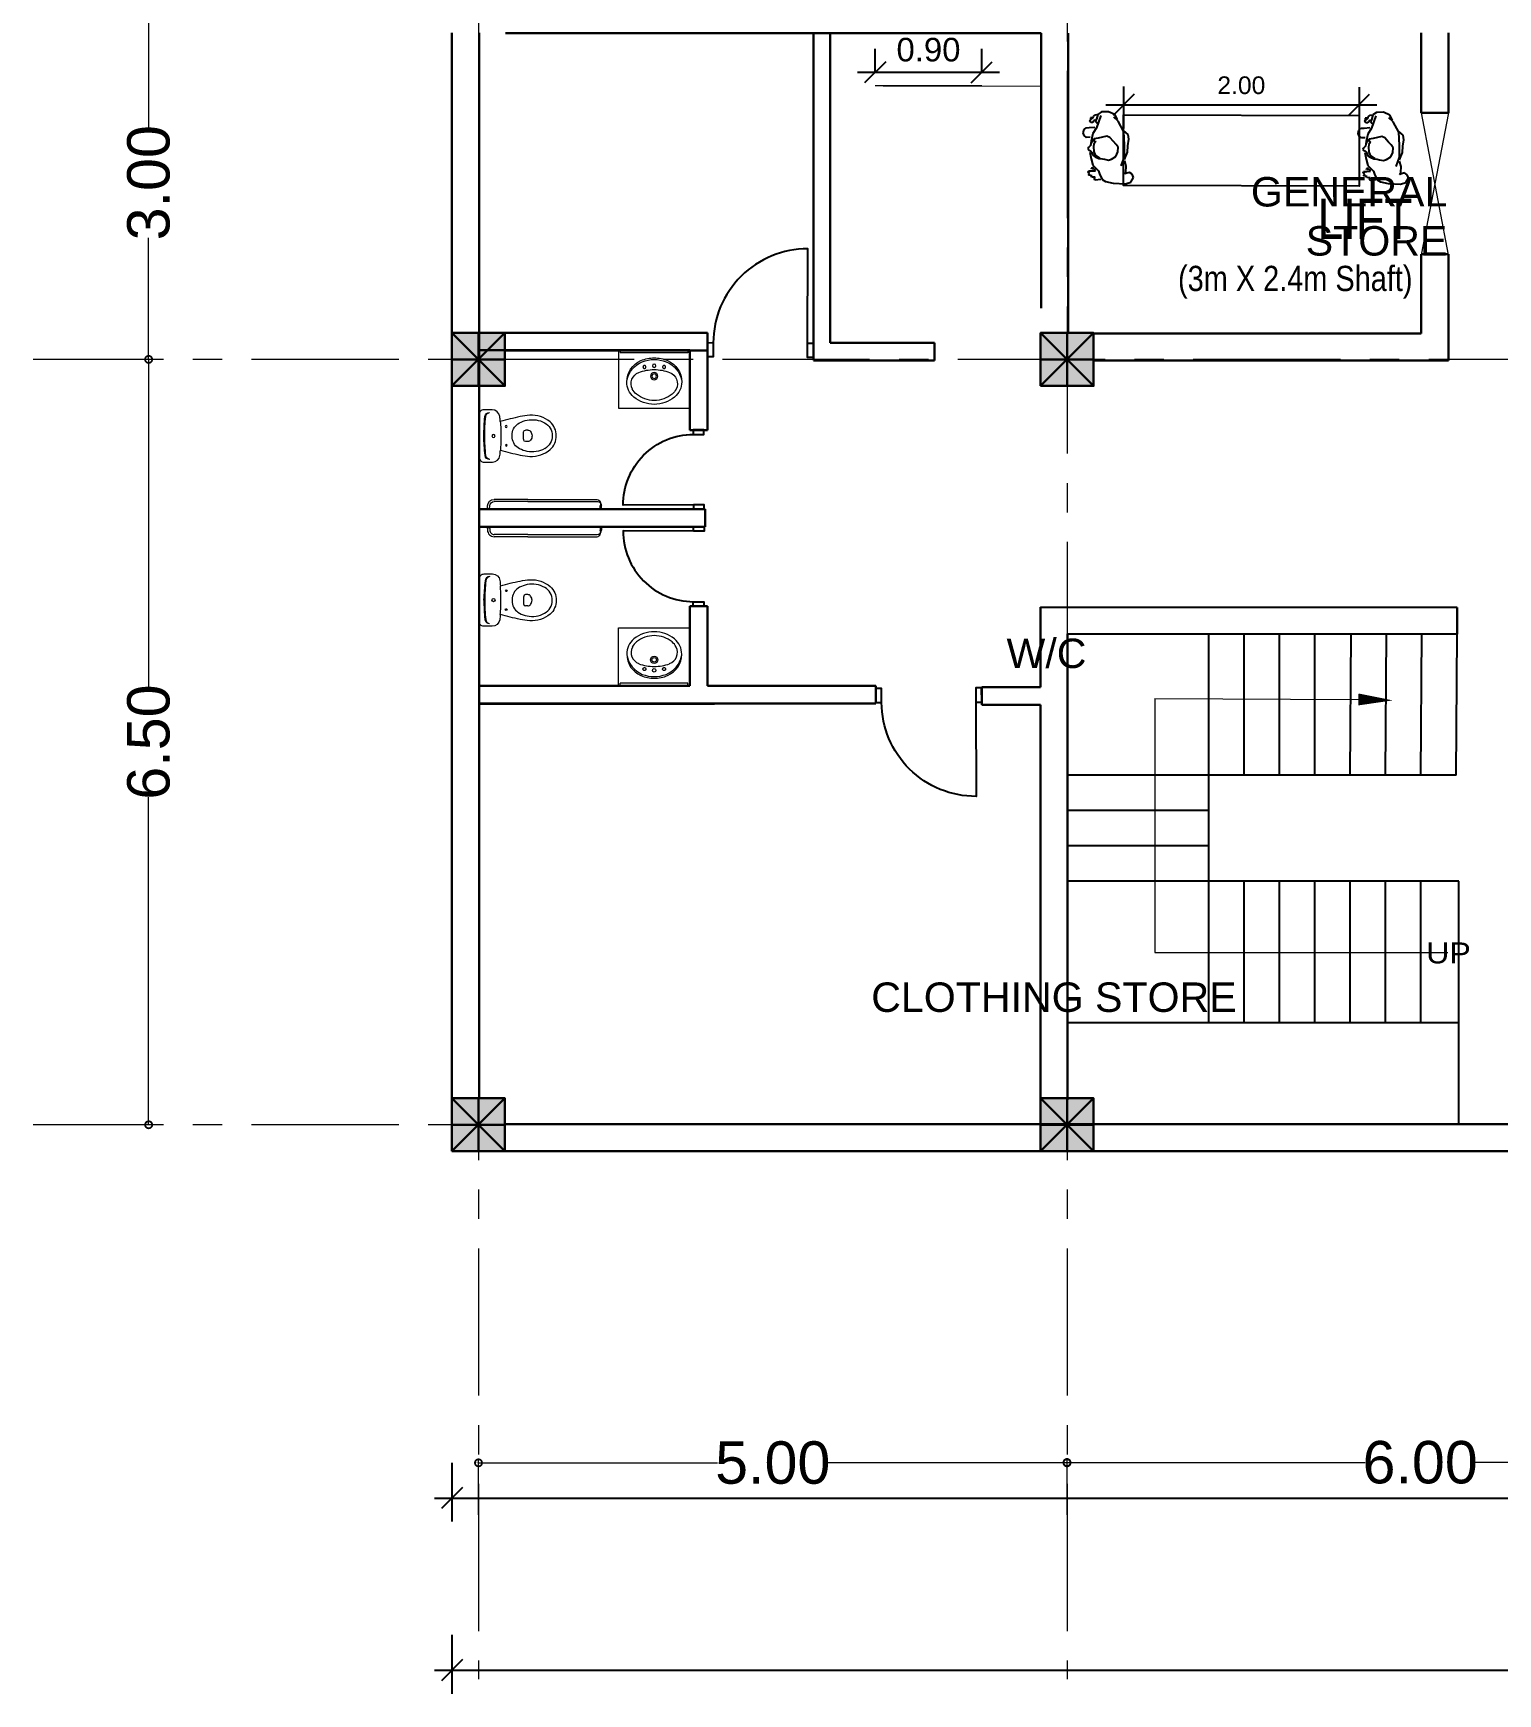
# Model space of a CAD drawing. Header units: metres. Extents: x 319894 to 3389272, y 120 to 6136017.
# Drawn here: x 321531.58 to 321544.02, y 3068002.62 to 3068016.72 of the extents above; entities that cross this region are included whole.
import ezdxf

# ---------------------------------------------------------------- set-up
doc = ezdxf.new("R2010")
doc.units = ezdxf.units.M
doc.header["$MEASUREMENT"] = 0
for name, pattern in [('CENTER', [2, 1.25, -0.25, 0.25, -0.25]), ('HIDDEN', [0.375, 0.25, -0.125]), ('RAYITAS', [0.375, 0.25, -0.125])]:
    doc.linetypes.add(name, pattern=pattern)
doc.layers.get('Defpoints').update_dxf_attribs({"color": 254})
for name, color, linetype in [('A-TEXT', 7, 'Continuous'), ('door_cad-block.com', 7, 'Continuous'), ('S-DIM', 7, 'Continuous'), ('steps', 23, 'Continuous'), ('TEXT', 255, 'Continuous')]:
    doc.layers.add(name, color=color, linetype=linetype)
for name, color, linetype, lineweight in [('a_MUEBLE ART', 4, 'Continuous', 5), ('centerline', 255, 'HIDDEN', 5), ('column', 50, 'Continuous', 30), ('Fixtures', 31, 'Continuous', 20), ('FURNITURE P 1 200', 255, 'Continuous', 13), ('hatch', 252, 'Continuous', 15), ('Stairs', 31, 'Continuous', 20), ('wall', 4, 'Continuous', 30)]:
    doc.layers.add(name, color=color, linetype=linetype, lineweight=lineweight)
doc.styles.add('Estilo_Generado_3', font='arial.ttf', dxfattribs={"width": 1.1})
doc.styles.get("Standard").update_dxf_attribs({"font": 'arial.ttf'})
doc.styles.add('TEXTS', font='swissl.ttf')
doc.dimstyles.new('DIMTEXT', dxfattribs={"dimscale": 0.4, "dimtxt": 0.9, "dimasz": 0.3, "dimexe": 0.05, "dimexo": 0.05, "dimgap": 0.05, "dimtad": 0, "dimzin": 1, "dimdsep": 46, "dimtxsty": 'TEXTS', "dimblk": 'DOTSMALL', "dimcen": 0.1, "dimclrd": 256, "dimclre": 6, "dimclrt": 3, "dimadec": 0, "dimazin": 0, "dimtfac": 0.15, "dimtix": 1, "dimtofl": 0, "dimtmove": 1, "dimatfit": 3, "dimldrblk": 'OPEN', "dimfxl": 1, "dimtolj": 1, "dimtzin": 0, "dimarcsym": 0})
doc.dimstyles.get("Standard").update_dxf_attribs({"dimtxt": 0.2, "dimasz": 0.18, "dimexe": 0.2, "dimexo": 0.2, "dimgap": 0.09, "dimtad": 1, "dimzin": 0, "dimdsep": 46, "dimtxsty": 'Standard', "dimblk": 'OBLIQUE', "dimcen": 0.09, "dimdle": 0.15, "dimclrt": 7, "dimadec": 0, "dimazin": 0, "dimtfac": 1, "dimtofl": 0, "dimtmove": 0, "dimatfit": 3, "dimfxl": 0.3, "dimfxlon": 1, "dimtfillclr": 2, "dimtolj": 1, "dimtzin": 0, "dimarcsym": 0})

# ---------------------------------------------------------------- blocks, each defined once
blk = doc.blocks.new('_DotSmall')
at = {"color": 0, "linetype": 'ByBlock', "const_width": 0.5}
blk.add_lwpolyline([(-0.0625, 0, 1), (0.0625, 0, 1)], format="xyb", close=True, dxfattribs=at)
blk = doc.blocks.new('*D895')
at = {"layer": 'Defpoints', "color": 0, "transparency": 16777216}
for p in [(322186.948, 3068069.066), (322186.948, 3068066.066), (322186.948, 3068066.066)]:
    blk.add_point(p, dxfattribs=at)
at = {"layer": 'S-DIM', "lineweight": -2, "transparency": 16777216}
for p, q in [((322186.948, 3068069.066), (322186.948, 3068068.034)), ((322186.948, 3068066.066), (322186.948, 3068067.097))]:
    blk.add_line(p, q, dxfattribs=at)
at = {"layer": 'S-DIM', "color": 6, "lineweight": -2, "transparency": 16777216}
for p, q in [((322186.968, 3068069.066), (322186.968, 3068069.066)), ((322186.968, 3068066.066), (322186.968, 3068066.066))]:
    blk.add_line(p, q, dxfattribs=at)
at = {"layer": 'S-DIM', "lineweight": -2, "transparency": 16777216, "xscale": 0.12, "yscale": 0.12, "zscale": 0.12}
for p, rotation in [((322186.948, 3068069.066), 90), ((322186.948, 3068066.066), 270)]:
    blk.add_blockref('_DotSmall', p, dxfattribs=dict(at, rotation=rotation))
at = {"layer": 'S-DIM', "color": 3, "transparency": 16777216, "insert": (322186.948, 3068067.566), "char_height": 0.36, "attachment_point": 5, "rotation": 90, "style": 'TEXTS'}
blk.add_mtext('\\A1;3.00', dxfattribs=at)
blk = doc.blocks.new('_Open')
at = {"color": 0, "linetype": 'ByBlock', "lineweight": -2}
for p, q in [((-1, 0.17), (0, 0)), ((-1, -0.17), (0, 0)), ((0, 0), (-1, 0))]:
    blk.add_line(p, q, dxfattribs=at)
blk = doc.blocks.new('*D896')
at = {"layer": 'Defpoints', "color": 0, "transparency": 16777216}
for p in [(322186.948, 3068066.066), (322186.948, 3068059.566), (322186.948, 3068059.566)]:
    blk.add_point(p, dxfattribs=at)
at = {"layer": 'S-DIM', "lineweight": -2, "transparency": 16777216}
for p, q in [((322186.948, 3068066.066), (322186.948, 3068063.283)), ((322186.948, 3068059.566), (322186.948, 3068062.349))]:
    blk.add_line(p, q, dxfattribs=at)
at = {"layer": 'S-DIM', "color": 6, "lineweight": -2, "transparency": 16777216}
for p, q in [((322186.968, 3068066.066), (322186.968, 3068066.066)), ((322186.968, 3068059.566), (322186.968, 3068059.566))]:
    blk.add_line(p, q, dxfattribs=at)
at = {"layer": 'S-DIM', "lineweight": -2, "transparency": 16777216, "xscale": 0.12, "yscale": 0.12, "zscale": 0.12}
for p, rotation in [((322186.948, 3068066.066), 90), ((322186.948, 3068059.566), 270)]:
    blk.add_blockref('_DotSmall', p, dxfattribs=dict(at, rotation=rotation))
at = {"layer": 'S-DIM', "color": 3, "transparency": 16777216, "insert": (322186.948, 3068062.816), "char_height": 0.36, "attachment_point": 5, "rotation": 90, "style": 'TEXTS'}
blk.add_mtext('\\A1;6.50', dxfattribs=at)
blk = doc.blocks.new('*D897')
at = {"layer": 'Defpoints', "color": 0, "transparency": 16777216}
for p in [(322194.75, 3068056.695), (322189.75, 3068056.233), (322194.75, 3068056.233)]:
    blk.add_point(p, dxfattribs=at)
at = {"layer": 'S-DIM', "color": 6, "lineweight": -2, "transparency": 16777216}
for p, q in [((322189.75, 3068056.253), (322189.75, 3068056.715)), ((322194.75, 3068056.253), (322194.75, 3068056.715))]:
    blk.add_line(p, q, dxfattribs=at)
at = {"layer": 'S-DIM', "lineweight": -2, "transparency": 16777216}
for p, q in [((322189.75, 3068056.695), (322191.782, 3068056.695)), ((322194.75, 3068056.695), (322192.718, 3068056.695))]:
    blk.add_line(p, q, dxfattribs=at)
at = {"layer": 'S-DIM', "lineweight": -2, "transparency": 16777216, "xscale": 0.12, "yscale": 0.12, "zscale": 0.12, "rotation": 180}
blk.add_blockref('_DotSmall', (322189.75, 3068056.695), dxfattribs=at)
at = {"layer": 'S-DIM', "lineweight": -2, "transparency": 16777216, "xscale": 0.12, "yscale": 0.12, "zscale": 0.12}
blk.add_blockref('_DotSmall', (322194.75, 3068056.695), dxfattribs=at)
at = {"layer": 'S-DIM', "color": 3, "transparency": 16777216, "insert": (322192.25, 3068056.695), "char_height": 0.36, "attachment_point": 5, "style": 'TEXTS'}
blk.add_mtext('\\A1;5.00', dxfattribs=at)
blk = doc.blocks.new('*D901')
at = {"layer": 'Defpoints', "color": 0, "transparency": 16777216}
for p in [(322200.75, 3068056.698), (322200.75, 3068056.698), (322194.75, 3068056.233)]:
    blk.add_point(p, dxfattribs=at)
at = {"layer": 'S-DIM', "color": 6, "lineweight": -2, "transparency": 16777216}
blk.add_line((322194.75, 3068056.253), (322194.75, 3068056.718), dxfattribs=at)
at = {"layer": 'S-DIM', "lineweight": -2, "transparency": 16777216}
for p, q in [((322194.75, 3068056.698), (322197.283, 3068056.698)), ((322200.75, 3068056.698), (322198.217, 3068056.698))]:
    blk.add_line(p, q, dxfattribs=at)
at = {"layer": 'S-DIM', "lineweight": -2, "transparency": 16777216, "xscale": 0.12, "yscale": 0.12, "zscale": 0.12, "rotation": 180}
blk.add_blockref('_DotSmall', (322194.75, 3068056.698), dxfattribs=at)
at = {"layer": 'S-DIM', "lineweight": -2, "transparency": 16777216, "xscale": 0.12, "yscale": 0.12, "zscale": 0.12}
blk.add_blockref('_DotSmall', (322200.75, 3068056.698), dxfattribs=at)
at = {"layer": 'S-DIM', "color": 3, "transparency": 16777216, "insert": (322197.75, 3068056.698), "char_height": 0.36, "attachment_point": 5, "style": 'TEXTS'}
blk.add_mtext('\\A1;6.00', dxfattribs=at)
blk = doc.blocks.new('column')
at = {"layer": 'hatch'}
h = blk.add_hatch(color=256, dxfattribs=at)
h.dxf.hatch_style = 1
h.paths.add_polyline_path([(0, 0), (0.45, 0), (0.45, 0.45), (0, 0.45)])
at = {"layer": 'column'}
for p, q in [((0, 0.45), (0.45, 0)), ((0, 0), (0.45, 0.45)), ((0.225, 0.45), (0.225, 0)), ((0, 0.225), (0.45, 0.225))]:
    blk.add_line(p, q, dxfattribs=at)
blk.add_lwpolyline([(0, 0), (0.45, 0), (0.45, 0.45), (0, 0.45)], close=True, dxfattribs=at)
blk = doc.blocks.new('R87')
at = {"color": 0, "linetype": 'ByBlock'}
for p, q in [((-258, 779), (-289, 729)), ((-289, 729), (-275, 693)), ((-201, 798), (-258, 779)), ((-64, 789), (-201, 798)), ((20, 770), (-64, 789)), ((54, 748), (20, 770)), ((85, 686), (54, 748)), ((68, 748), (133, 755)), ((133, 755), (143, 738)), ((143, 738), (133, 724)), ((-275, 693), (-246, 674)), ((-246, 674), (-191, 690)), ((-205, 669), (-210, 604)), ((-210, 604), (-193, 546)), ((-191, 690), (-205, 669)), ((-155, 602), (-191, 501)), ((95, 654), (85, 686)), ((121, 628), (95, 654)), ((155, 590), (121, 628)), ((169, 654), (129, 652)), ((129, 652), (141, 635)), ((133, 724), (167, 722)), ((141, 635), (169, 633)), ((172, 621), (148, 614)), ((174, 520), (155, 590)), ((172, 712), (165, 710)), ((165, 710), (201, 702)), ((167, 722), (172, 712)), ((203, 654), (169, 654)), ((169, 633), (172, 621)), ((201, 695), (189, 681)), ((189, 681), (208, 671)), ((201, 702), (201, 695)), ((208, 671), (203, 654)), ((-227, 381), (-239, 309)), ((-225, 450), (-227, 381)), ((-191, 530), (-225, 450)), ((-191, 501), (-193, 369)), ((-193, 369), (-186, 227)), ((-117, 448), (-122, 396)), ((-122, 396), (-101, 365)), ((-96, 497), (-117, 448)), ((-101, 365), (-73, 334)), ((-50, 526), (-96, 497)), ((-16, 536), (-50, 526)), ((28, 528), (-16, 536)), ((52, 522), (28, 528)), ((91, 518), (52, 522)), ((129, 482), (80, 515)), ((130, 500), (91, 518)), ((143, 441), (129, 482)), ((156, 483), (130, 500)), ((148, 390), (143, 441)), ((143, 359), (148, 390)), ((168, 454), (156, 483)), ((174, 441), (168, 454)), ((172, 328), (181, 378)), ((189, 448), (174, 520)), ((181, 433), (174, 441)), ((176, 356), (182, 376)), ((203, 422), (181, 433)), ((182, 376), (195, 391)), ((195, 391), (206, 399)), ((209, 409), (203, 422)), ((206, 399), (209, 409)), ((-239, 309), (-232, 258)), ((-232, 258), (-186, 218)), ((-186, 227), (-124, 112)), ((-73, 334), (-33, 289)), ((-33, 289), (1, 274)), ((1, 274), (49, 285)), ((49, 285), (95, 295)), ((95, 295), (140, 303)), ((114, 182), (155, 246)), ((124, 333), (143, 359)), ((136, 328), (124, 333)), ((143, 316), (136, 328)), ((136, 302), (143, 316)), ((140, 303), (164, 326)), ((155, 246), (172, 328)), ((164, 326), (176, 356)), ((184, 285), (225, 287)), ((225, 287), (251, 266)), ((251, 201), (229, 182)), ((251, 266), (261, 237)), ((261, 237), (251, 201)), ((-124, 112), (-76, 67)), ((-116, 93), (-88, 38)), ((-88, 38), (-20, 7)), ((-20, 7), (59, 9)), ((59, 9), (97, 35)), ((66, 47), (114, 182)), ((126, 40), (90, 33)), ((97, 35), (114, 88)), ((124, 107), (105, 131)), ((114, 88), (124, 107)), ((148, 55), (126, 40)), ((129, 98), (148, 107)), ((193, 179), (131, 174)), ((148, 107), (153, 122)), ((150, 71), (148, 55)), ((172, 88), (150, 71)), ((153, 122), (177, 122)), ((157, 71), (181, 71)), ((189, 105), (172, 88)), ((181, 98), (174, 98)), ((177, 122), (189, 105)), ((181, 71), (181, 98)), ((229, 182), (193, 179))]:
    blk.add_line(p, q, dxfattribs=at)
blk = doc.blocks.new('_Oblique')
at = {"color": 0, "linetype": 'ByBlock', "lineweight": -2}
blk.add_line((-0.5, -0.5), (0.5, 0.5), dxfattribs=at)
blk = doc.blocks.new('*D839')
at = {"layer": 'Defpoints', "color": 0, "transparency": 16777216}
for p in [(321647.639, 3067899.756), (321649.639, 3067899.752), (321649.639, 3067899.401)]:
    blk.add_point(p, dxfattribs=at)
at = {"layer": 'S-DIM', "color": 0, "lineweight": -2, "transparency": 16777216}
for p, q in [((321647.639, 3067899.556), (321647.639, 3067899.201)), ((321649.639, 3067899.552), (321649.639, 3067899.201)), ((321647.489, 3067899.401), (321649.789, 3067899.401))]:
    blk.add_line(p, q, dxfattribs=at)
at = {"layer": 'S-DIM', "color": 0, "lineweight": -2, "transparency": 16777216, "xscale": 0.18, "yscale": 0.18, "zscale": 0.18, "rotation": 180}
blk.add_blockref('_Oblique', (321647.639, 3067899.401), dxfattribs=at)
at = {"layer": 'S-DIM', "color": 0, "lineweight": -2, "transparency": 16777216, "xscale": 0.18, "yscale": 0.18, "zscale": 0.18}
blk.add_blockref('_Oblique', (321649.639, 3067899.401), dxfattribs=at)
at = {"layer": 'S-DIM', "color": 7, "transparency": 16777216, "insert": (321648.639, 3067899.567), "char_height": 0.15, "attachment_point": 5}
blk.add_mtext('\\A1;2.00', dxfattribs=at)
blk = doc.blocks.new('*U950')
at = {"color": 0, "linetype": 'ByBlock', "ltscale": 10}
blk.add_lwpolyline([(-50, 0), (-50, 800, 0.414214), (-850, 0)], format="xyb", dxfattribs=at)
at = {"color": 0}
for points in [[(-900, 0), (-850, 0), (-850, -121), (-900, -121)], [(-50, 0), (0, 0), (0, -121), (-50, -121)]]:
    blk.add_lwpolyline(points, close=True, dxfattribs=at)
blk = doc.blocks.new('ca_ba_wc057')
at = {"layer": 'a_MUEBLE ART', "color": 8}
for p, q in [((0, -4), (-1.1, -4)), ((0, -4), (1.1, -4)), ((-4.8, -41.3), (-4.8, -39.3)), ((4.8, -41.3), (4.8, -39.3))]:
    blk.add_line(p, q, dxfattribs=at)
at = {"layer": 'a_MUEBLE ART'}
blk.add_lwpolyline([(-16.3, -34.8, -0.017322), (-12.2, -18, -0.007818), (-16.6, -17.5, -0.379899), (-22.2, -11.2), (-22.2, -4, -0.414214), (-18.2, 0), (0, 0), (18.2, 0, -0.414214), (22.2, -4), (22.2, -11.2, -0.379899), (16.6, -17.5, -0.007818), (12.2, -18, -0.017322), (16.3, -34.8, -0.034533), (17.5, -43, -0.180901), (11.8, -60.3, -0.210568), (0, -65.5, -0.210568), (-11.8, -60.3, -0.180901), (-17.5, -43, -0.034533)], format="xyb", close=True, dxfattribs=at)
at = {"layer": 'a_MUEBLE ART', "color": 8}
for centre, radius in [((0, -12.2), 1.35), ((0, -12.2), 1.35), ((-8, -23), 0.75), ((8, -23), 0.75)]:
    blk.add_circle(centre, radius, dxfattribs=at)
for centre, radius, start, end in [((-16, -8.9), 4, 96.2719, 180), ((-16, -9.6), 4, 96.2141, 169.7572), ((0, -154), 149.3, 90, 96.3306), ((0, -154), 150, 90, 96.2719), ((0, -154), 150, 83.7281, 90), ((0, -154), 149.3, 83.6694, 90), ((16, -8.9), 4, 0, 83.7281), ((16, -9.6), 4, 10.2428, 83.7859), ((-3.3, -39.3), 1.5, 96.6492, 180), ((-1.8, -41.3), 3, 180, 233.1301), ((0, -67.6), 30, 90, 96.6492), ((0, -67.6), 30, 83.3508, 90), ((3.3, -39.3), 1.5, 0, 83.3508), ((1.8, -41.3), 3, 306.8699, 0), ((0, -38.9), 6, 233.1301, 270), ((0, -38.9), 6, 270, 306.8699)]:
    blk.add_arc(centre, radius, start, end, dxfattribs=at)
at = {"layer": 'a_MUEBLE ART'}
for centre, radius, start, end in [((0, 121.9), 140.4, 264.9986, 270), ((-0.7, -39.6), 11.6, 96.2419, 152.5973), ((0, -46), 18, 90, 96.2419), ((0, 121.9), 140.4, 270, 275.0014), ((0, -46), 18, 83.7581, 90), ((0.7, -39.6), 11.6, 27.4027, 83.7581), ((7.9, -45.1), 21.6, 168.3805, 209.1161), ((11.2, -45.8), 25, 152.5973, 168.3805), ((-11.2, -45.8), 25, 11.6195, 27.4027), ((-7.9, -45.1), 21.6, 330.8839, 11.6195), ((0, -49.5), 12.6, 209.1161, 270), ((0, -49.5), 12.6, 270, 330.8839)]:
    blk.add_arc(centre, radius, start, end, dxfattribs=at)
blk = doc.blocks.new('WC')
at = {"layer": 'a_MUEBLE ART', "color": 8}
for p, q in [((321694.422, 3067998.033), (321693.847, 3067998.033)), ((321693.847, 3067998.012), (321693.847, 3067998.033)), ((321694.422, 3067998.011), (321694.422, 3067998.033))]:
    blk.add_line(p, q, dxfattribs=at)
at = {"layer": 'a_MUEBLE ART'}
blk.add_lwpolyline([(321693.834, 3067998.012), (321693.834, 3067998.504), (321694.439, 3067998.504), (321694.438, 3067998.011)], close=True, dxfattribs=at)
at = {"layer": 'a_MUEBLE ART', "color": 8, "linetype": 'RAYITAS'}
for centre in [(321694.053, 3067998.154), (321694.22, 3067998.154)]:
    blk.add_circle(centre, 0.0125, dxfattribs=at)
at = {"layer": 'a_MUEBLE ART', "color": 8}
for centre, radius in [((321694.136, 3067998.232), 0.0313), ((321694.136, 3067998.232), 0.0192), ((321694.136, 3067998.143), 0.0146)]:
    blk.add_circle(centre, radius, dxfattribs=at)
at = {"layer": 'a_MUEBLE ART'}
for centre, radius, start, end in [((321694.116, 3067998.308), 0.215, 187.4772, 187.4772), ((321694.157, 3067998.308), 0.215, 352.4866, 352.4866), ((321694.136, 3067998.198), 0.273, 89.9819, 129.0648), ((321694.136, 3067998.198), 0.24, 89.9819, 129.0648), ((321694.136, 3067998.198), 0.273, 50.899, 89.9819), ((321694.136, 3067998.198), 0.24, 50.899, 89.9819), ((321694.069, 3067998.28), 0.167, 129.0648, 179.9819), ((321694.099, 3067998.28), 0.196, 179.9819, 247.2675), ((321694.041, 3067998.295), 0.101, 152.9129, 249.6234), ((321694.069, 3067998.28), 0.134, 129.0648, 152.9129), ((321694.174, 3067998.28), 0.196, 292.6963, 359.9819), ((321694.232, 3067998.295), 0.101, 290.3404, 27.0509), ((321694.203, 3067998.28), 0.134, 27.0509, 50.899), ((321694.203, 3067998.28), 0.167, 359.9819, 50.899), ((321694.116, 3067998.308), 0.215, 190.9787, 247.8026), ((321694.136, 3067998.552), 0.376, 249.6234, 269.9819), ((321694.136, 3067998.552), 0.376, 269.9819, 290.3404), ((321694.157, 3067998.308), 0.215, 292.1612, 348.9852), ((321694.136, 3067998.37), 0.294, 247.2675, 269.9819), ((321694.136, 3067998.37), 0.28, 248.7287, 269.9819), ((321694.136, 3067998.37), 0.28, 269.9819, 291.2352), ((321694.136, 3067998.37), 0.294, 269.9819, 292.6963)]:
    blk.add_arc(centre, radius, start, end, dxfattribs=at)
at = {"layer": 'FURNITURE P 1 200'}
for p, q in [((321692.748, 3067999.362), (321692.71, 3067999.362)), ((321692.71, 3067999.362), (321692.71, 3067999.357)), ((321692.71, 3067999.357), (321692.748, 3067999.357)), ((321692.72, 3067999.357), (321692.72, 3067999.334)), ((321692.738, 3067999.357), (321692.739, 3067999.334)), ((321692.748, 3067999.357), (321692.748, 3067999.362)), ((321693.063, 3067999.296), (321692.776, 3067999.297)), ((321693.063, 3067999.278), (321692.776, 3067999.278)), ((321693.063, 3067999.296), (321693.65, 3067999.297)), ((321693.063, 3067999.278), (321693.65, 3067999.278)), ((321693.676, 3067999.357), (321693.676, 3067999.334)), ((321693.678, 3067999.362), (321693.685, 3067999.362)), ((321693.678, 3067999.357), (321693.678, 3067999.362)), ((321693.685, 3067999.357), (321693.678, 3067999.357)), ((321693.685, 3067999.362), (321693.685, 3067999.357)), ((321693.687, 3067999.357), (321693.687, 3067999.334))]:
    blk.add_line(p, q, dxfattribs=at)
for centre, radius, start, end in [((321692.776, 3067999.334), 0.0561, 180.1975, 270.1975), ((321692.776, 3067999.334), 0.0374, 180.1975, 270.1975), ((321693.65, 3067999.334), 0.0374, 269.8025, 359.8025), ((321693.644, 3067999.315), 0.0372, 278.801, 30.8499)]:
    blk.add_arc(centre, radius, start, end, dxfattribs=at)
at = {"layer": 'wall'}
for p, q in [((321694.569, 3067999.512), (321692.649, 3067999.512)), ((321692.649, 3067999.439), (321692.649, 3067998.012)), ((321694.569, 3067999.512), (321694.569, 3067999.362)), ((321692.649, 3067999.362), (321694.569, 3067999.362)), ((321694.439, 3067998.689), (321694.589, 3067998.689)), ((321694.439, 3067998.689), (321694.439, 3067998.011)), ((321694.589, 3067998.689), (321694.589, 3067998.011)), ((321692.649, 3067998.012), (321694.439, 3067998.012))]:
    blk.add_line(p, q, dxfattribs=at)
at = {"xscale": 0.009999999999999998, "yscale": 0.009999999999999998, "zscale": 0.009999999999999998, "rotation": 89.75130497680318}
blk.add_blockref('ca_ba_wc057', (321692.649, 3067998.74), dxfattribs=at)
at = {"layer": 'door_cad-block.com', "xscale": 0.0007481485115570036, "yscale": 0.0007481485115570036, "zscale": 0.0007481485115570036, "rotation": 89.75130448807185}
blk.add_blockref('*U950', (321694.471, 3067999.362), dxfattribs=at)
blk = doc.blocks.new('*D969')
at = {"layer": 'Defpoints', "color": 0, "transparency": 16777216}
for p in [(321535.138, 3068007.679), (321573.088, 3068006.529), (321573.088, 3068002.822)]:
    blk.add_point(p, dxfattribs=at)
at = {"layer": 'S-DIM', "color": 0, "lineweight": -2, "transparency": 16777216}
for p, q in [((321535.138, 3068003.122), (321535.138, 3068002.622)), ((321573.088, 3068003.122), (321573.088, 3068002.622)), ((321534.988, 3068002.822), (321573.238, 3068002.822))]:
    blk.add_line(p, q, dxfattribs=at)
at = {"layer": 'S-DIM', "color": 0, "lineweight": -2, "transparency": 16777216, "xscale": 0.18, "yscale": 0.18, "zscale": 0.18, "rotation": 180}
blk.add_blockref('_Oblique', (321535.138, 3068002.822), dxfattribs=at)
at = {"layer": 'S-DIM', "color": 0, "lineweight": -2, "transparency": 16777216, "xscale": 0.18, "yscale": 0.18, "zscale": 0.18}
blk.add_blockref('_Oblique', (321573.088, 3068002.822), dxfattribs=at)
at = {"layer": 'S-DIM', "color": 7, "transparency": 16777216, "insert": (321554.113, 3068003.014), "char_height": 0.2, "attachment_point": 5}
blk.add_mtext('\\A1;37.95', dxfattribs=at)
blk = doc.blocks.new('*D970')
at = {"layer": 'Defpoints', "color": 0, "transparency": 16777216}
for p in [(321535.138, 3068007.728), (321573.085, 3068006.529), (321573.085, 3068004.284)]:
    blk.add_point(p, dxfattribs=at)
at = {"layer": 'S-DIM', "color": 0, "lineweight": -2, "transparency": 16777216}
for p, q in [((321535.138, 3068004.584), (321535.138, 3068004.084)), ((321573.085, 3068004.584), (321573.085, 3068004.084)), ((321534.988, 3068004.284), (321573.235, 3068004.284))]:
    blk.add_line(p, q, dxfattribs=at)
at = {"layer": 'S-DIM', "color": 0, "lineweight": -2, "transparency": 16777216, "xscale": 0.18, "yscale": 0.18, "zscale": 0.18, "rotation": 180}
blk.add_blockref('_Oblique', (321535.138, 3068004.284), dxfattribs=at)
at = {"layer": 'S-DIM', "color": 0, "lineweight": -2, "transparency": 16777216, "xscale": 0.18, "yscale": 0.18, "zscale": 0.18}
blk.add_blockref('_Oblique', (321573.085, 3068004.284), dxfattribs=at)
at = {"layer": 'S-DIM', "color": 7, "transparency": 16777216, "insert": (321554.112, 3068004.476), "char_height": 0.2, "attachment_point": 5}
blk.add_mtext('\\A1;37.95', dxfattribs=at)
blk = doc.blocks.new('*D983')
at = {"layer": 'Defpoints', "color": 0, "transparency": 16777216}
for p in [(321538.733, 3068016.391), (321538.733, 3068016.278), (321539.638, 3068016.277)]:
    blk.add_point(p, dxfattribs=at)
at = {"layer": 'S-DIM', "color": 0, "lineweight": -2, "transparency": 16777216}
for p, q in [((321538.733, 3068016.391), (321538.733, 3068016.591)), ((321539.638, 3068016.391), (321539.638, 3068016.591)), ((321539.788, 3068016.391), (321538.583, 3068016.391))]:
    blk.add_line(p, q, dxfattribs=at)
at = {"layer": 'S-DIM', "color": 0, "lineweight": -2, "transparency": 16777216, "xscale": 0.18, "yscale": 0.18, "zscale": 0.18, "rotation": 180}
blk.add_blockref('_Oblique', (321538.733, 3068016.391), dxfattribs=at)
at = {"layer": 'S-DIM', "color": 0, "lineweight": -2, "transparency": 16777216, "xscale": 0.18, "yscale": 0.18, "zscale": 0.18}
blk.add_blockref('_Oblique', (321539.638, 3068016.391), dxfattribs=at)
at = {"layer": 'S-DIM', "color": 7, "transparency": 16777216, "insert": (321539.186, 3068016.583), "char_height": 0.2, "attachment_point": 5}
blk.add_mtext('\\A1;0.90', dxfattribs=at)
blk = doc.blocks.new('FINAL GRIDTOP FLOOR')
at = {"layer": 'centerline', "linetype": 'CENTER'}
for p, q in [((322189.75, 3068092.516), (322189.75, 3068054.857)), ((322194.75, 3068092.516), (322194.75, 3068054.857)), ((322233.073, 3068066.066), (322185.967, 3068066.066)), ((322233.073, 3068066.066), (322185.967, 3068066.066)), ((322233.073, 3068059.566), (322185.967, 3068059.566))]:
    blk.add_line(p, q, dxfattribs=at)
at = {"layer": 'wall'}
for p in [(322189.525, 3068065.841), (322194.525, 3068065.841), (322189.525, 3068059.341), (322194.525, 3068059.341)]:
    blk.add_blockref('column', p, dxfattribs=at)
at = {"layer": 'S-DIM'}
for base, p1, p2, picture, middle in [((322186.948, 3068066.066), (322186.948, 3068069.066), (322186.948, 3068066.066), '*D895', (322186.948, 3068067.566)), ((322186.948, 3068059.566), (322186.948, 3068066.066), (322186.948, 3068059.566), '*D896', (322186.948, 3068062.816))]:
    dim = blk.add_linear_dim(base=base, p1=p1, p2=p2, angle=90, dimstyle='DIMTEXT', dxfattribs=at)
    dim.commit()
    dim.dimension.update_dxf_attribs({"geometry": picture, "text_midpoint": middle})
for base, p1, p2, picture, middle in [((322194.75, 3068056.695), (322189.75, 3068056.233), (322194.75, 3068056.233), '*D897', (322192.25, 3068056.695)), ((322200.75, 3068056.698), (322194.75, 3068056.233), (322200.75, 3068056.698), '*D901', (322197.75, 3068056.698))]:
    dim = blk.add_linear_dim(base=base, p1=p1, p2=p2, dimstyle='DIMTEXT', dxfattribs=at)
    dim.commit()
    dim.dimension.update_dxf_attribs({"geometry": picture, "text_midpoint": middle})
blk = doc.blocks.new('STRE')
at = {"layer": 'steps'}
blk.add_lwpolyline([(321649.639, 3067899.312), (321649.639, 3067898.712), (321647.639, 3067898.717), (321647.639, 3067899.317)], close=True, dxfattribs=at)
at = {"xscale": 0.0007747039203470117, "yscale": 0.0007747039203470117, "zscale": 0.0007747039203470117, "rotation": 180.3259778437039}
for p in [(321647.496, 3067899.348), (321649.832, 3067899.344)]:
    blk.add_blockref('R87', p, dxfattribs=at)
at = {"layer": 'S-DIM'}
dim = blk.add_linear_dim(base=(321649.639, 3067899.401), p1=(321647.639, 3067899.756), p2=(321649.639, 3067899.752), dimstyle='Standard', dxfattribs=at)
dim.commit()
dim.dimension.update_dxf_attribs({"geometry": '*D839', "text_midpoint": (321648.639, 3067899.567)})

msp = doc.modelspace()

# ---------------------------------------------------------------- linework, layer by layer
at = {"layer": 'centerline', "linetype": 'CENTER'}
for p, q in [((321535.363, 3068016.729), (321535.363, 3068016.512)), ((321535.363, 3068016.228), (321535.363, 3068016.011))]:
    msp.add_line(p, q, dxfattribs=at)
at = {"layer": 'Defpoints'}
msp.add_lwpolyline([(321538.138, 3068007.459), (321535.588, 3068007.459)], dxfattribs=at)
at = {"layer": 'Fixtures'}
for p, q in [((321539.638, 3068016.277), (321538.733, 3068016.278)), ((321540.143, 3068016.272), (321538.801, 3068016.273))]:
    msp.add_line(p, q, dxfattribs=at)
at = {"layer": 'Stairs'}
for p, q in [((321543.603, 3068016.048), (321543.371, 3068014.842)), ((321543.371, 3068016.048), (321543.601, 3068014.842)), ((321541.11, 3068011.074), (321542.838, 3068011.066)), ((321541.11, 3068011.074), (321541.11, 3068008.917)), ((321541.11, 3068008.917), (321543.598, 3068008.917))]:
    msp.add_line(p, q, dxfattribs=at)
msp.add_lwpolyline([(321543.131, 3068011.058, 0, 0.102, 0), (321542.838, 3068011.066, 0.102, 0.102, 0)], format="xyseb", dxfattribs=at)
at = {"layer": 'steps'}
for p, q in [((321541.568, 3068010.423), (321541.568, 3068011.623)), ((321541.868, 3068010.423), (321541.868, 3068011.623)), ((321542.168, 3068010.423), (321542.168, 3068011.623)), ((321542.468, 3068010.423), (321542.468, 3068011.623)), ((321542.768, 3068010.423), (321542.778, 3068011.623)), ((321543.068, 3068010.423), (321543.078, 3068011.623)), ((321543.368, 3068010.423), (321543.378, 3068011.623)), ((321543.668, 3068010.423), (321543.678, 3068011.621)), ((321543.668, 3068010.423), (321540.368, 3068010.423)), ((321541.568, 3068008.323), (321541.568, 3068010.423)), ((321541.568, 3068010.123), (321540.368, 3068010.123)), ((321541.568, 3068009.823), (321540.368, 3068009.823)), ((321541.568, 3068009.523), (321540.368, 3068009.523)), ((321543.691, 3068009.523), (321541.568, 3068009.523)), ((321541.868, 3068008.323), (321541.868, 3068009.523)), ((321542.168, 3068008.323), (321542.168, 3068009.523)), ((321542.468, 3068008.323), (321542.468, 3068009.523)), ((321542.768, 3068008.323), (321542.768, 3068009.523)), ((321543.068, 3068008.323), (321543.068, 3068009.523)), ((321543.368, 3068008.323), (321543.368, 3068009.523)), ((321543.691, 3068007.459), (321543.691, 3068009.523)), ((321540.368, 3068008.323), (321543.691, 3068008.323))]:
    msp.add_line(p, q, dxfattribs=at)
at = {"layer": 'wall'}
for p, q in [((321535.593, 3068016.723), (321540.143, 3068016.723)), ((321535.593, 3068016.723), (321540.143, 3068016.723)), ((321538.208, 3068016.723), (321538.208, 3068014.098)), ((321538.208, 3068016.723), (321538.208, 3068013.948)), ((321538.35, 3068016.723), (321538.35, 3068014.095)), ((321540.143, 3068014.39), (321540.143, 3068016.723)), ((321540.373, 3068014.173), (321540.373, 3068016.723)), ((321543.373, 3068016.727), (321543.373, 3068016.048)), ((321543.603, 3068016.727), (321543.603, 3068016.048)), ((321535.138, 3068016.228), (321535.138, 3068015.452)), ((321535.138, 3068016.227), (321535.138, 3068013.681)), ((321535.368, 3068016.228), (321535.368, 3068015.677)), ((321535.368, 3068016.227), (321535.368, 3068013.681)), ((321543.603, 3068016.048), (321543.373, 3068016.048)), ((321543.373, 3068014.848), (321543.373, 3068014.173)), ((321543.603, 3068014.848), (321543.373, 3068014.848)), ((321543.603, 3068014.848), (321543.603, 3068013.943)), ((321537.308, 3068014.178), (321535.588, 3068014.178)), ((321537.308, 3068014.178), (321537.308, 3068014.028)), ((321539.238, 3068014.093), (321538.35, 3068014.095)), ((321539.238, 3068014.093), (321539.238, 3068013.943)), ((321540.593, 3068014.173), (321543.373, 3068014.173)), ((321537.308, 3068014.028), (321535.588, 3068014.028)), ((321539.238, 3068013.943), (321538.208, 3068013.945)), ((321538.208, 3068013.945), (321538.208, 3068013.945)), ((321538.283, 3068013.945), (321538.283, 3068013.945)), ((321540.593, 3068013.943), (321543.603, 3068013.943)), ((321543.373, 3068013.953), (321543.373, 3068013.943)), ((321535.138, 3068013.731), (321535.138, 3068007.679)), ((321535.368, 3068013.731), (321535.368, 3068011.838)), ((321535.368, 3068013.731), (321535.368, 3068011.838)), ((321535.368, 3068012.118), (321535.363, 3068012.118)), ((321543.678, 3068011.846), (321540.138, 3068011.849)), ((321540.138, 3068011.849), (321540.138, 3068011.17)), ((321543.678, 3068011.621), (321543.678, 3068011.846)), ((321543.678, 3068011.621), (321540.368, 3068011.623)), ((321540.368, 3068011.623), (321540.368, 3068007.678)), ((321535.368, 3068011.468), (321535.368, 3068007.679)), ((321537.308, 3068011.181), (321538.738, 3068011.181)), ((321538.738, 3068011.181), (321538.738, 3068011.031)), ((321539.638, 3068011.17), (321540.138, 3068011.17)), ((321539.638, 3068011.17), (321539.638, 3068011.02)), ((321540.363, 3068011.17), (321540.368, 3068011.17)), ((321540.368, 3068011.17), (321540.368, 3068010.573)), ((321535.368, 3068011.031), (321538.738, 3068011.031)), ((321535.373, 3068011.028), (321537.368, 3068011.028)), ((321539.638, 3068011.02), (321540.138, 3068011.02)), ((321540.138, 3068011.02), (321540.138, 3068007.672)), ((321535.368, 3068010.798), (321535.368, 3068010.709)), ((321535.368, 3068010.298), (321535.368, 3068007.679)), ((321540.368, 3068009.767), (321540.368, 3068007.668)), ((321540.368, 3068008.892), (321540.368, 3068007.667)), ((321535.588, 3068007.459), (321539.638, 3068007.459)), ((321538.238, 3068007.459), (321538.238, 3068007.459)), ((321535.588, 3068007.229), (321549.139, 3068007.229))]:
    msp.add_line(p, q, dxfattribs=at)
for points in [[(321535.138, 3068007.678), (321535.138, 3068016.728), (321535.138, 3068016.728), (321535.138, 3068016.728)], [(321535.368, 3068007.678), (321535.368, 3068016.728)], [(321549.138, 3068007.458), (321535.588, 3068007.458)]]:
    msp.add_lwpolyline(points, dxfattribs=at)

# ---------------------------------------------------------------- block references
for name, p in [('STRE', (-106.795, 116.714)), ('WC', (-157.28, 13.17))]:
    msp.add_blockref(name, p)
at = {"xscale": -1, "rotation": 180}
msp.add_blockref('WC', (-157.28, 6136012.043), dxfattribs=at)
at = {"layer": 'centerline'}
msp.add_blockref('FINAL GRIDTOP FLOOR', (-654.387, -52.112), dxfattribs=at)
at = {"layer": 'door_cad-block.com', "yscale": 0.0009999897434434886, "zscale": 0.0009999897434434886}
for p, xscale, rotation in [((321538.208, 3068014.092), 0.0009999897434434886, 359.7513044880719), ((321539.638, 3068011.043), -0.0009999897434434886, 180.2486955119282)]:
    msp.add_blockref('*U950', p, dxfattribs=dict(at, xscale=xscale, rotation=rotation))

# ---------------------------------------------------------------- texts
at = {"layer": 'A-TEXT', "linetype": 'Continuous', "lineweight": 0, "insert": (321543.604, 3068008.912), "char_height": 0.1778, "width": 3.73442, "attachment_point": 5, "rotation": 0.0011, "line_spacing_factor": 0.884458, "style": 'Estilo_Generado_3'}
msp.add_mtext('\\A1;UP', dxfattribs=at)
at = {"layer": 'TEXT', "linetype": 'Continuous'}
for s, insert, char_height, width, attachment_point, rotation in [('GENERAL\\P STORE', (321543.594, 3068014.832), 0.25, 8.64196, 9, 359.9991), ('{\\fArial Narrow|b0|i0|c0|p34;\\H1.14286x;LIFT\\P\\H0.625x;(3m X 2.4m Shaft)}', (321543.298, 3068015.32), 0.3, 2.87899, 3, 0.0009), ('W/C', (321540.528, 3068011.329), 0.25, 8.64196, 9, 359.9991), ('CLOTHING STORE', (321541.804, 3068008.409), 0.25, 8.64196, 9, 359.9991)]:
    msp.add_mtext(s, dxfattribs=dict(at, insert=insert, char_height=char_height, width=width, attachment_point=attachment_point, rotation=rotation))

# ---------------------------------------------------------------- dimensions: what is measured, and where the dimension line sits
at = {"layer": 'S-DIM'}
for base, p1, p2, picture, middle in [((321538.7333, 3068016.391), (321539.6377, 3068016.2766), (321538.7333, 3068016.2777), '*D983', (321539.1855, 3068016.5831)), ((321573.085, 3068004.284), (321535.138, 3068007.728), (321573.085, 3068006.529), '*D970', (321554.112, 3068004.476)), ((321573.088, 3068002.822), (321535.138, 3068007.679), (321573.088, 3068006.529), '*D969', (321554.113, 3068003.014))]:
    dim = msp.add_linear_dim(base=base, p1=p1, p2=p2, dimstyle='Standard', dxfattribs=at)
    dim.commit()
    dim.dimension.update_dxf_attribs({"geometry": picture, "text_midpoint": middle})

doc.saveas('drawing.dxf')
